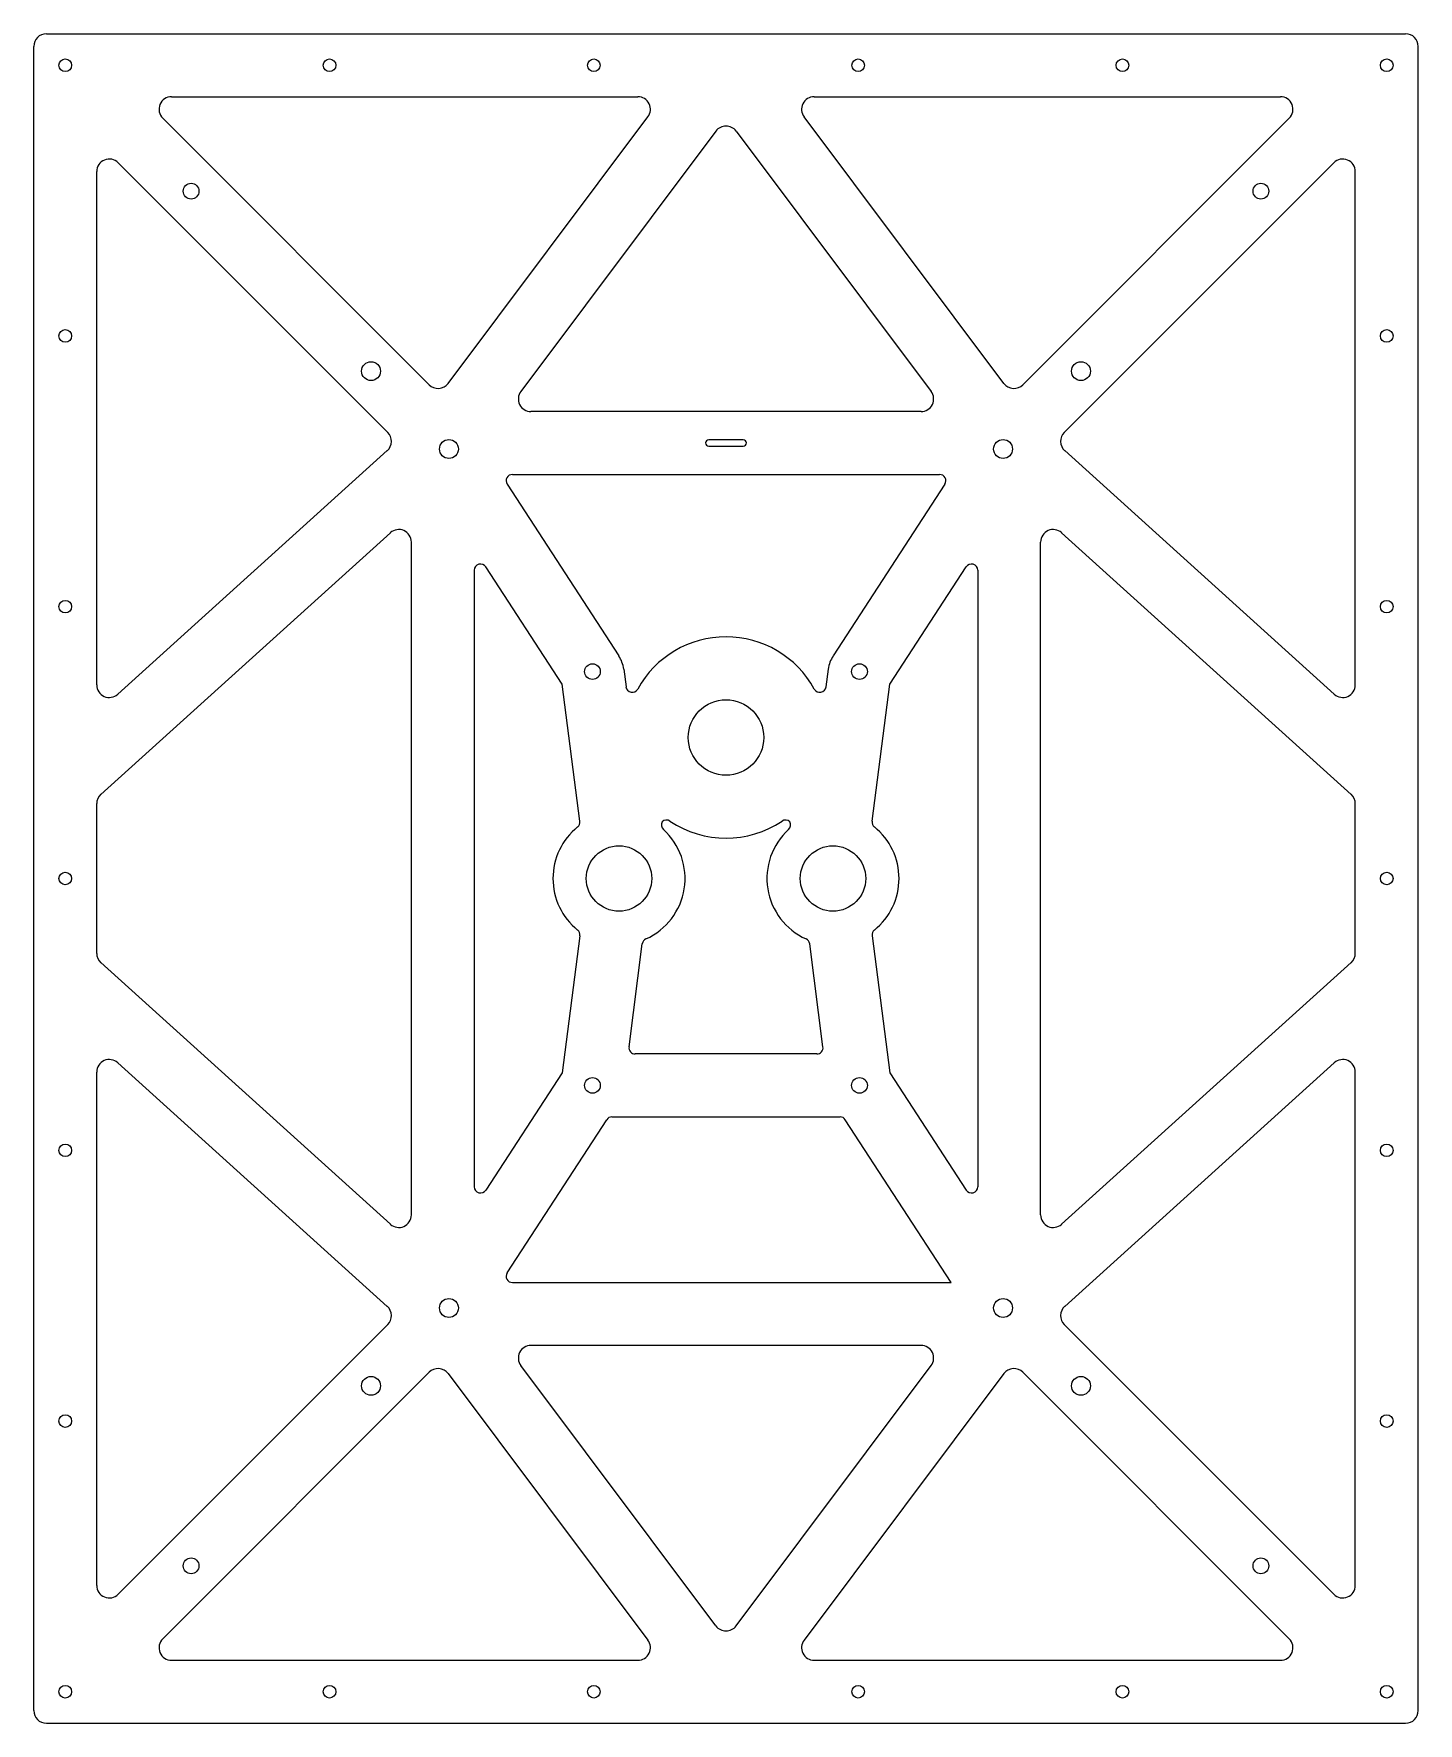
# Model space of a CAD drawing. Header units: millimetres. Extents: x -110 to 110, y -134 to 134.
import ezdxf

# ---------------------------------------------------------------- set-up
doc = ezdxf.new("R2010")
doc.units = ezdxf.units.MM

msp = doc.modelspace()

# ---------------------------------------------------------------- linework, layer by layer
at = {"color": 7, "linetype": 'Continuous', "lineweight": 25}
for p, q in [((-108, 134.19), (108, 134.19)), ((-110, -132.19), (-110, 132.19)), ((110, -132.19), (110, 132.19)), ((-88.1, 124.19), (-14, 124.19)), ((14, 124.19), (88.1, 124.19)), ((-89.51, 120.78), (-47.17, 78.44)), ((-44.16, 78.65), (-12.4, 120.99)), ((44.16, 78.65), (12.4, 120.99)), ((89.51, 120.78), (47.17, 78.44)), ((-1.6, 118.73), (-32.6, 77.39)), ((1.6, 118.73), (32.6, 77.39)), ((-53.74, 70.86), (-96.59, 113.71)), ((53.74, 70.86), (96.59, 113.71)), ((-100, 30.76), (-100, 112.29)), ((100, 30.76), (100, 112.29)), ((31, 74.19), (-31, 74.19)), ((-96.66, 29.27), (-53.82, 67.97)), ((2.75, 69.69), (-2.75, 69.69)), ((-2.75, 68.69), (2.75, 68.69)), ((96.66, 29.27), (53.82, 67.97)), ((-34.78, 62.65), (-17.02, 35.35)), ((-33.94, 64.19), (33.94, 64.19)), ((34.78, 62.65), (17.02, 35.35)), ((-53.34, 54.92), (-99.34, 13.37)), ((53.34, 54.92), (99.34, 13.37)), ((-50, -53.44), (-50, 53.44)), ((50, -53.44), (50, 53.44)), ((-40, 48.96), (-40, -48.96)), ((-26.03, 30.85), (-38.16, 49.51)), ((26.03, 30.85), (38.16, 49.51)), ((40, 48.96), (40, -48.96)), ((-16.26, 33.26), (-15.89, 30.45)), ((16.26, 33.26), (15.89, 30.45)), ((-23.22, 9.09), (-26.03, 30.85)), ((23.22, 9.09), (26.03, 30.85)), ((-100, -11.89), (-100, 11.89)), ((100, -11.89), (100, 11.89)), ((-23.22, -9.09), (-26.03, -30.85)), ((-15.41, -26.74), (-13.3, -10.37)), ((15.41, -26.74), (13.3, -10.37)), ((23.22, -9.09), (26.03, -30.85)), ((-53.34, -54.92), (-99.34, -13.37)), ((53.34, -54.92), (99.34, -13.37)), ((-96.66, -29.27), (-53.82, -67.97)), ((14.42, -27.87), (-14.42, -27.87)), ((96.66, -29.27), (53.82, -67.97)), ((-100, -112.29), (-100, -30.76)), ((-26.03, -30.85), (-38.16, -49.51)), ((26.03, -30.85), (38.16, -49.51)), ((100, -112.29), (100, -30.76)), ((-34.78, -62.65), (-18.96, -38.33)), ((-18.12, -37.87), (18.12, -37.87)), ((35.78, -64.19), (18.96, -38.33)), ((-33.94, -64.19), (35.78, -64.19)), ((-53.74, -70.86), (-96.59, -113.71)), ((53.74, -70.86), (96.59, -113.71)), ((31, -74.19), (-31, -74.19)), ((-1.6, -118.73), (-32.6, -77.39)), ((1.6, -118.73), (32.6, -77.39)), ((-89.51, -120.78), (-47.17, -78.44)), ((-44.16, -78.65), (-12.4, -120.99)), ((44.16, -78.65), (12.4, -120.99)), ((89.51, -120.78), (47.17, -78.44)), ((-88.1, -124.19), (-14, -124.19)), ((14, -124.19), (88.1, -124.19)), ((-108, -134.19), (108, -134.19))]:
    msp.add_line(p, q, dxfattribs=at)
for centre, radius in [((-105, 129.19), 1), ((-63, 129.19), 1), ((-21, 129.19), 1), ((21, 129.19), 1), ((63, 129.19), 1), ((105, 129.19), 1), ((-85, 109.19), 1.25), ((85, 109.19), 1.25), ((-105, 86.19), 1), ((105, 86.19), 1), ((-56.41, 80.6), 1.5), ((56.41, 80.6), 1.5), ((-44.03, 68.23), 1.5), ((44.03, 68.23), 1.5), ((-105, 43.19), 1), ((105, 43.19), 1), ((-21.22, 32.87), 1.25), ((21.21, 32.87), 1.25), ((0, 22.4), 6), ((-17, 0), 5.2), ((17, 0), 5.2), ((-105, 0), 1), ((105, 0), 1), ((-21.22, -32.87), 1.25), ((21.21, -32.87), 1.25), ((-105, -43.19), 1), ((105, -43.19), 1), ((-44.03, -68.23), 1.5), ((44.03, -68.23), 1.5), ((-56.41, -80.6), 1.5), ((56.41, -80.6), 1.5), ((-105, -86.19), 1), ((105, -86.19), 1), ((-85, -109.19), 1.25), ((85, -109.19), 1.25), ((-105, -129.19), 1), ((-63, -129.19), 1), ((-21, -129.19), 1), ((21, -129.19), 1), ((63, -129.19), 1), ((105, -129.19), 1)]:
    msp.add_circle(centre, radius, dxfattribs=at)
for centre, radius, start, end in [((-108, 132.19), 2, 90, 180), ((108, 132.19), 2, 0, 90), ((-88.1, 122.19), 2, 90, 225), ((-14, 122.19), 2, 323.1301, 90), ((14, 122.19), 2, 90, 216.8699), ((88.1, 122.19), 2, 315, 90), ((0, 117.53), 2, 36.8699, 143.1301), ((-98, 112.29), 2, 45, 180), ((98, 112.29), 2, 0, 135), ((-45.76, 79.85), 2, 225, 323.1301), ((45.76, 79.85), 2, 216.8699, 315), ((-31, 76.19), 2, 143.1301, 270), ((31, 76.19), 2, 270, 36.8699), ((-55.16, 69.45), 2, 312.0886, 45), ((55.16, 69.45), 2, 135, 227.9114), ((-2.75, 69.19), 0.5, 90, 270), ((2.75, 69.19), 0.5, 270, 90), ((-33.94, 63.19), 1, 90, 213.0384), ((33.94, 63.19), 1, 326.9616, 90), ((-52, 53.44), 2, 0, 132.0886), ((52, 53.44), 2, 47.9114, 180), ((-39, 48.96), 1, 33.0384, 180), ((39, 48.96), 1, 0, 146.9616), ((0, 22.4), 16, 28.7687, 151.2313), ((-21.22, 32.62), 5, 7.3626, 33.0384), ((21.21, 32.62), 5, 146.9616, 172.6374), ((-98, 30.76), 2, 180, 312.0886), ((-14.9, 30.58), 1, 187.3626, 331.2313), ((14.9, 30.58), 1, 208.7687, 352.6374), ((98, 30.76), 2, 227.9114, 0), ((-98, 11.89), 2, 132.0886, 180), ((98, 11.89), 2, 0, 47.9114), ((-17, 0), 10.5, 128.8116, 231.1884), ((-24.21, 8.96), 1, 308.8116, 7.3626), ((-9.28, 8.52), 1, 151.6208, 227.8156), ((-9.46, 8.28), 1, 56.1764, 133.9874), ((0, 22.4), 16, 236.1764, 303.8236), ((9.46, 8.28), 1, 46.0126, 123.8236), ((9.28, 8.52), 1, 312.1844, 28.3792), ((24.21, 8.96), 1, 172.6374, 231.1884), ((17, 0), 10.5, 308.8116, 51.1884), ((-17, 0), 10.5, 294.0864, 47.8156), ((17, 0), 10.5, 132.1844, 245.9136), ((-24.21, -8.96), 1, 352.6374, 51.1884), ((-12.31, -10.5), 1, 114.0864, 172.6374), ((12.31, -10.5), 1, 7.3626, 65.9136), ((24.21, -8.96), 1, 128.8116, 187.3626), ((-98, -11.89), 2, 180, 227.9114), ((98, -11.89), 2, 312.0886, 0), ((-14.42, -26.87), 1, 172.6374, 270), ((14.42, -26.87), 1, 270, 7.3626), ((-98, -30.76), 2, 47.9114, 180), ((98, -30.76), 2, 0, 132.0886), ((-18.12, -38.87), 1, 90, 146.9616), ((18.12, -38.87), 1, 33.0384, 90), ((-39, -48.96), 1, 180, 326.9616), ((39, -48.96), 1, 213.0384, 0), ((-52, -53.44), 2, 227.9114, 0), ((52, -53.44), 2, 180, 312.0886), ((-33.94, -63.19), 1, 146.9616, 270), ((-55.16, -69.45), 2, 315, 47.9114), ((55.16, -69.45), 2, 132.0886, 225), ((-31, -76.19), 2, 90, 216.8699), ((31, -76.19), 2, 323.1301, 90), ((-45.76, -79.85), 2, 36.8699, 135), ((45.76, -79.85), 2, 45, 143.1301), ((-98, -112.29), 2, 180, 315), ((98, -112.29), 2, 225, 0), ((0, -117.53), 2, 216.8699, 323.1301), ((-88.1, -122.19), 2, 135, 270), ((-14, -122.19), 2, 270, 36.8699), ((14, -122.19), 2, 143.1301, 270), ((88.1, -122.19), 2, 270, 45), ((-108, -132.19), 2, 180, 270), ((108, -132.19), 2, 270, 0)]:
    msp.add_arc(centre, radius, start, end, dxfattribs=at)

doc.saveas('drawing.dxf')
